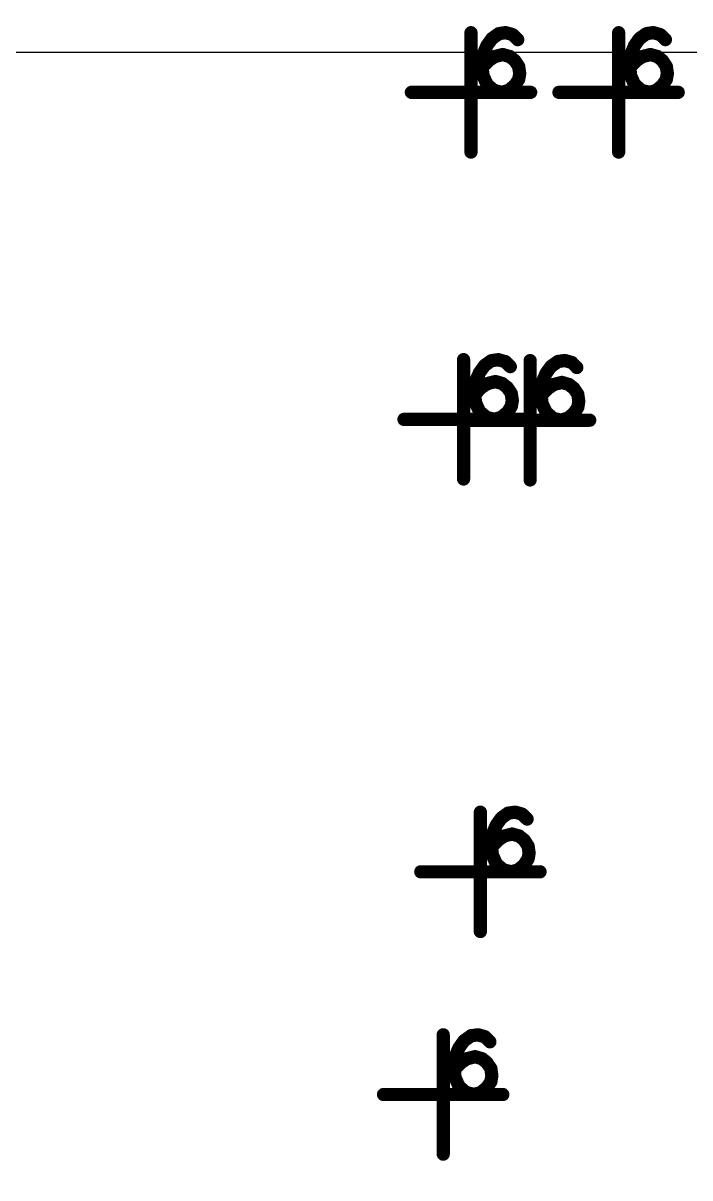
# Model space of a CAD drawing. Header units: millimetres. Extents: x 3362 to 3827, y -139 to 191.
# Drawn here: x 3535.49 to 3541.88, y 15.28 to 26.34 of the extents above; entities that cross this region are included whole.
import ezdxf

# ---------------------------------------------------------------- set-up
doc = ezdxf.new("R2010")
doc.units = ezdxf.units.MM
doc.header["$LTSCALE"] = 23.1
doc.layers.get('0').update_dxf_attribs({"linetype": 'CONTINUOUS'})

# ---------------------------------------------------------------- blocks, each defined once
blk = doc.blocks.new('PAD_R1')
at = {"const_width": 0.5}
blk.add_lwpolyline([(0.25, 0, 1), (-0.25, 0, 1)], format="xyb", close=True, dxfattribs=at)

msp = doc.modelspace()

# ---------------------------------------------------------------- linework, layer by layer
for points, const_width in [([(3540.07, 26.306), (3540.088, 26.18)], 0.0672), ([(3540.163, 26.299), (3540.128, 26.177)], 0.0695), ([(3541.485, 26.306), (3541.503, 26.18)], 0.0672), ([(3541.578, 26.299), (3541.543, 26.177)], 0.0695), ([(3539.779, 26.247), (3539.779, 25.104)], 0.127), ([(3539.904, 26.194), (3540.007, 26.12)], 0.0818), ([(3539.976, 26.266), (3540.049, 26.162)], 0.0821), ([(3540.248, 26.249), (3540.158, 26.16)], 0.0675), ([(3541.194, 26.247), (3541.194, 25.104)], 0.127), ([(3541.318, 26.194), (3541.422, 26.12)], 0.0818), ([(3541.39, 26.266), (3541.464, 26.162)], 0.0821), ([(3541.663, 26.249), (3541.573, 26.16)], 0.0675), ([(3539.859, 26.115), (3539.976, 26.065)], 0.0727), ([(3540.031, 26.09), (3540.061, 25.967)], 0.0785), ([(3540.135, 26.089), (3540.1, 25.967)], 0.0695), ([(3541.274, 26.115), (3541.39, 26.065)], 0.0727), ([(3541.445, 26.09), (3541.476, 25.967)], 0.0785), ([(3541.55, 26.089), (3541.515, 25.967)], 0.0695), ([(3539.827, 25.98), (3539.952, 25.961)], 0.0754), ([(3539.834, 26.029), (3539.96, 26.01)], 0.0754), ([(3539.872, 25.992), (3539.962, 25.902)], 0.0945), ([(3539.944, 26.053), (3540.014, 25.947)], 0.0687), ([(3540.214, 26.049), (3540.135, 25.95)], 0.0609), ([(3540.27, 25.987), (3540.165, 25.917)], 0.0687), ([(3541.242, 25.98), (3541.367, 25.961)], 0.0754), ([(3541.249, 26.029), (3541.375, 26.01)], 0.0754), ([(3541.287, 25.992), (3541.377, 25.902)], 0.0945), ([(3541.359, 26.053), (3541.429, 25.947)], 0.0687), ([(3541.629, 26.049), (3541.55, 25.95)], 0.0609), ([(3541.685, 25.987), (3541.579, 25.917)], 0.0687), ([(3539.826, 25.879), (3539.952, 25.892)], 0.0955), ([(3540.304, 25.899), (3540.178, 25.881)], 0.0675), ([(3541.24, 25.879), (3541.367, 25.892)], 0.0955), ([(3541.719, 25.899), (3541.593, 25.881)], 0.0675), ([(3539.855, 25.769), (3539.971, 25.821)], 0.0939), ([(3539.924, 25.675), (3540.006, 25.772)], 0.0879), ([(3540.021, 25.624), (3540.052, 25.747)], 0.0785), ([(3540.125, 25.624), (3540.09, 25.746)], 0.0692), ([(3540.21, 25.67), (3540.129, 25.768)], 0.0743), ([(3540.27, 25.736), (3540.165, 25.806)], 0.0687), ([(3540.304, 25.818), (3540.179, 25.839)], 0.058), ([(3541.269, 25.769), (3541.385, 25.821)], 0.0939), ([(3541.338, 25.675), (3541.421, 25.772)], 0.0879), ([(3541.436, 25.624), (3541.467, 25.747)], 0.0785), ([(3541.54, 25.624), (3541.505, 25.746)], 0.0692), ([(3541.625, 25.67), (3541.544, 25.768)], 0.0743), ([(3541.685, 25.736), (3541.579, 25.806)], 0.0687), ([(3541.719, 25.818), (3541.593, 25.839)], 0.058), ([(3540.351, 25.676), (3539.208, 25.676)], 0.127), ([(3541.765, 25.676), (3540.622, 25.676)], 0.127), ([(3539.708, 23.116), (3539.708, 21.973)], 0.127), ([(3539.904, 23.134), (3539.978, 23.031)], 0.0821), ([(3539.999, 23.174), (3540.017, 23.048)], 0.0672), ([(3540.092, 23.167), (3540.057, 23.045)], 0.0695), ([(3540.177, 23.118), (3540.087, 23.028)], 0.0675), ([(3540.346, 23.107), (3540.346, 21.964)], 0.127), ([(3540.542, 23.126), (3540.616, 23.022)], 0.0821), ([(3540.637, 23.166), (3540.654, 23.04)], 0.0672), ([(3540.73, 23.159), (3540.695, 23.037)], 0.0695), ([(3540.814, 23.109), (3540.725, 23.02)], 0.0675), ([(3539.788, 22.984), (3539.904, 22.933)], 0.0727), ([(3539.833, 23.062), (3539.936, 22.988)], 0.0818), ([(3540.425, 22.975), (3540.542, 22.925)], 0.0727), ([(3540.47, 23.054), (3540.573, 22.98)], 0.0818), ([(3539.763, 22.897), (3539.889, 22.878)], 0.0754), ([(3539.801, 22.86), (3539.891, 22.771)], 0.0945), ([(3539.873, 22.921), (3539.943, 22.815)], 0.0687), ([(3539.959, 22.958), (3539.99, 22.835)], 0.0785), ([(3540.064, 22.958), (3540.029, 22.835)], 0.0695), ([(3540.143, 22.917), (3540.064, 22.818)], 0.0609), ([(3540.401, 22.889), (3540.526, 22.87)], 0.0754), ([(3540.439, 22.852), (3540.529, 22.762)], 0.0945), ([(3540.51, 22.913), (3540.581, 22.807)], 0.0687), ([(3540.597, 22.95), (3540.628, 22.827)], 0.0785), ([(3540.701, 22.949), (3540.666, 22.827)], 0.0695), ([(3540.781, 22.909), (3540.701, 22.81)], 0.0609), ([(3539.754, 22.747), (3539.881, 22.76)], 0.0955), ([(3539.756, 22.848), (3539.881, 22.829)], 0.0754), ([(3540.199, 22.856), (3540.093, 22.785)], 0.0687), ([(3540.233, 22.767), (3540.107, 22.749)], 0.0675), ([(3540.392, 22.739), (3540.518, 22.752)], 0.0955), ([(3540.393, 22.84), (3540.519, 22.821)], 0.0754), ([(3540.837, 22.847), (3540.731, 22.777)], 0.0687), ([(3540.87, 22.759), (3540.745, 22.741)], 0.0675), ([(3539.783, 22.637), (3539.899, 22.689)], 0.0939), ([(3539.853, 22.543), (3539.935, 22.64)], 0.0879), ([(3540.139, 22.538), (3540.058, 22.636)], 0.0743), ([(3540.199, 22.604), (3540.093, 22.674)], 0.0687), ([(3540.233, 22.686), (3540.107, 22.707)], 0.058), ([(3540.421, 22.629), (3540.537, 22.681)], 0.0939), ([(3540.49, 22.535), (3540.573, 22.632)], 0.0879), ([(3540.837, 22.596), (3540.731, 22.666)], 0.0687), ([(3540.87, 22.678), (3540.745, 22.699)], 0.058), ([(3540.28, 22.544), (3539.137, 22.544)], 0.127), ([(3540.917, 22.536), (3539.774, 22.536)], 0.127), ([(3539.95, 22.492), (3539.981, 22.615)], 0.0785), ([(3540.054, 22.493), (3540.019, 22.615)], 0.0692), ([(3540.588, 22.484), (3540.618, 22.607)], 0.0785), ([(3540.692, 22.484), (3540.657, 22.607)], 0.0692), ([(3540.777, 22.53), (3540.696, 22.628)], 0.0743), ([(3539.869, 18.782), (3539.869, 17.639)], 0.127), ([(3540.065, 18.801), (3540.139, 18.697)], 0.0821), ([(3540.16, 18.84), (3540.178, 18.715)], 0.0672), ([(3540.253, 18.834), (3540.218, 18.712)], 0.0695), ([(3540.338, 18.784), (3540.248, 18.694)], 0.0675), ([(3539.994, 18.729), (3540.097, 18.655)], 0.0818), ([(3539.924, 18.564), (3540.05, 18.545)], 0.0754), ([(3539.949, 18.65), (3540.066, 18.6)], 0.0727), ([(3540.034, 18.588), (3540.104, 18.482)], 0.0687), ([(3540.12, 18.625), (3540.151, 18.502)], 0.0785), ([(3540.225, 18.624), (3540.19, 18.502)], 0.0695), ([(3540.304, 18.584), (3540.225, 18.485)], 0.0609), ([(3539.915, 18.414), (3540.042, 18.427)], 0.0955), ([(3539.917, 18.515), (3540.042, 18.495)], 0.0754), ([(3539.962, 18.527), (3540.052, 18.437)], 0.0945), ([(3540.36, 18.522), (3540.254, 18.452)], 0.0687), ([(3539.944, 18.304), (3540.061, 18.356)], 0.0939), ([(3540.36, 18.271), (3540.254, 18.341)], 0.0687), ([(3540.394, 18.434), (3540.268, 18.416)], 0.0675), ([(3540.394, 18.353), (3540.269, 18.374)], 0.058), ([(3540.441, 18.211), (3539.298, 18.211)], 0.127), ([(3540.014, 18.21), (3540.096, 18.307)], 0.0879), ([(3540.111, 18.159), (3540.142, 18.282)], 0.0785), ([(3540.215, 18.159), (3540.18, 18.281)], 0.0692), ([(3540.3, 18.205), (3540.219, 18.302)], 0.0743), ([(3539.513, 16.65), (3539.513, 15.507)], 0.127), ([(3539.709, 16.668), (3539.783, 16.565)], 0.0821), ([(3539.804, 16.708), (3539.821, 16.582)], 0.0672), ([(3539.897, 16.702), (3539.862, 16.579)], 0.0695), ([(3539.637, 16.596), (3539.74, 16.523)], 0.0818), ([(3539.981, 16.652), (3539.892, 16.562)], 0.0675), ([(3539.592, 16.518), (3539.709, 16.468)], 0.0727), ([(3539.677, 16.455), (3539.748, 16.35)], 0.0687), ([(3539.764, 16.493), (3539.795, 16.369)], 0.0785), ([(3539.868, 16.492), (3539.833, 16.37)], 0.0695), ([(3539.948, 16.452), (3539.868, 16.353)], 0.0609), ([(3539.56, 16.382), (3539.686, 16.363)], 0.0754), ([(3539.568, 16.432), (3539.693, 16.413)], 0.0754), ([(3539.606, 16.395), (3539.695, 16.305)], 0.0945), ([(3540.003, 16.39), (3539.898, 16.319)], 0.0687), ([(3539.559, 16.282), (3539.685, 16.294)], 0.0955), ([(3539.588, 16.172), (3539.704, 16.223)], 0.0939), ([(3540.037, 16.302), (3539.912, 16.284)], 0.0675), ([(3540.037, 16.22), (3539.912, 16.241)], 0.058), ([(3539.657, 16.078), (3539.74, 16.174)], 0.0879), ([(3539.754, 16.026), (3539.785, 16.15)], 0.0785), ([(3539.859, 16.027), (3539.824, 16.149)], 0.0692), ([(3539.944, 16.072), (3539.862, 16.17)], 0.0743), ([(3540.003, 16.138), (3539.898, 16.209)], 0.0687), ([(3540.084, 16.078), (3538.941, 16.078)], 0.127)]:
    msp.add_lwpolyline(points, dxfattribs=dict(const_width=const_width))
at = {"const_width": 0.0102}
msp.add_lwpolyline([(3613.171, 13.459), (3613.171, 25.059, 0.414215), (3612.171, 26.059), (3581.163, 26.059, 0.202312), (3570.347, 21.496, -0.202309), (3569.272, 21.043), (3563.773, 21.043, -0.202309), (3562.698, 21.496, 0.202312), (3551.882, 26.059), (3530.351, 26.059, 0.414215), (3529.351, 25.059), (3529.351, 13.459, 0.414215), (3530.351, 12.459), (3551.468, 12.459, -0.196013), (3553.215, 11.747, 0.196007), (3563.773, 7.443), (3569.272, 7.443, 0.196007), (3579.83, 11.747, -0.196013), (3581.577, 12.459), (3612.171, 12.459, 0.414215)], format="xyb", close=True, dxfattribs=at)

# ---------------------------------------------------------------- block references
at = {"xscale": 0.127, "yscale": 0.127}
for p in [(3539.779, 26.247), (3539.979, 26.19), (3540.046, 26.238), (3540.112, 26.247), (3540.179, 26.228), (3540.227, 26.181), (3541.194, 26.247), (3541.394, 26.19), (3541.461, 26.238), (3541.527, 26.247), (3541.594, 26.228), (3541.642, 26.181), (3539.903, 26.057), (3539.932, 26.124), (3540.084, 26.038), (3541.318, 26.057), (3541.346, 26.124), (3541.499, 26.038), (3539.884, 25.933), (3539.951, 25.981), (3540.008, 26.019), (3540.151, 26.019), (3540.198, 25.981), (3541.299, 25.933), (3541.365, 25.981), (3541.423, 26.019), (3541.566, 26.019), (3541.613, 25.981), (3539.884, 25.914), (3539.894, 25.838), (3540.236, 25.924), (3540.246, 25.857), (3541.299, 25.914), (3541.308, 25.838), (3541.651, 25.924), (3541.661, 25.857), (3539.932, 25.752), (3540.198, 25.742), (3540.236, 25.8), (3541.346, 25.752), (3541.613, 25.742), (3541.651, 25.8), (3539.208, 25.676), (3539.998, 25.695), (3540.075, 25.676), (3540.141, 25.695), (3540.351, 25.676), (3540.622, 25.676), (3541.413, 25.695), (3541.489, 25.676), (3541.556, 25.695), (3541.765, 25.676), (3539.779, 25.104), (3541.194, 25.104), (3539.708, 23.116), (3539.908, 23.058), (3539.975, 23.106), (3540.041, 23.116), (3540.108, 23.097), (3540.346, 23.107), (3540.612, 23.098), (3540.679, 23.107), (3540.746, 23.088), (3539.86, 22.992), (3540.156, 23.049), (3540.498, 22.984), (3540.546, 23.05), (3540.793, 23.041), (3539.832, 22.925), (3539.88, 22.849), (3539.937, 22.887), (3540.013, 22.906), (3540.08, 22.887), (3540.127, 22.849), (3540.469, 22.917), (3540.517, 22.841), (3540.574, 22.879), (3540.65, 22.898), (3540.717, 22.879), (3540.765, 22.841), (3539.813, 22.801), (3539.813, 22.782), (3540.165, 22.792), (3540.175, 22.725), (3540.45, 22.793), (3540.45, 22.774), (3540.803, 22.784), (3539.822, 22.706), (3539.86, 22.62), (3540.127, 22.611), (3540.165, 22.668), (3540.46, 22.698), (3540.498, 22.612), (3540.803, 22.66), (3540.812, 22.717), (3539.137, 22.544), (3539.774, 22.536), (3539.927, 22.563), (3540.003, 22.544), (3540.07, 22.563), (3540.28, 22.544), (3540.565, 22.555), (3540.641, 22.536), (3540.708, 22.555), (3540.765, 22.602), (3540.917, 22.536), (3539.708, 21.973), (3540.346, 21.964), (3539.869, 18.782), (3540.136, 18.773), (3540.202, 18.782), (3540.269, 18.763), (3540.022, 18.659), (3540.069, 18.725), (3540.317, 18.716), (3539.993, 18.592), (3540.098, 18.554), (3540.174, 18.573), (3540.241, 18.554), (3539.974, 18.468), (3539.974, 18.449), (3540.041, 18.516), (3540.288, 18.516), (3540.326, 18.458), (3539.983, 18.373), (3540.326, 18.335), (3540.336, 18.392), (3539.298, 18.211), (3540.022, 18.287), (3540.088, 18.23), (3540.165, 18.211), (3540.231, 18.23), (3540.288, 18.277), (3540.441, 18.211), (3539.869, 17.639), (3539.513, 16.65), (3539.779, 16.641), (3539.846, 16.65), (3539.665, 16.526), (3539.712, 16.593), (3539.913, 16.631), (3539.96, 16.583), (3539.636, 16.459), (3539.741, 16.421), (3539.817, 16.44), (3539.884, 16.421), (3539.617, 16.336), (3539.617, 16.316), (3539.684, 16.383), (3539.932, 16.383), (3539.97, 16.326), (3539.627, 16.241), (3539.97, 16.202), (3539.979, 16.259), (3539.665, 16.155), (3539.732, 16.098), (3539.874, 16.098), (3539.932, 16.145), (3538.941, 16.078), (3539.808, 16.078), (3540.084, 16.078), (3539.513, 15.507)]:
    msp.add_blockref('PAD_R1', p, dxfattribs=at)

doc.saveas('drawing.dxf')
